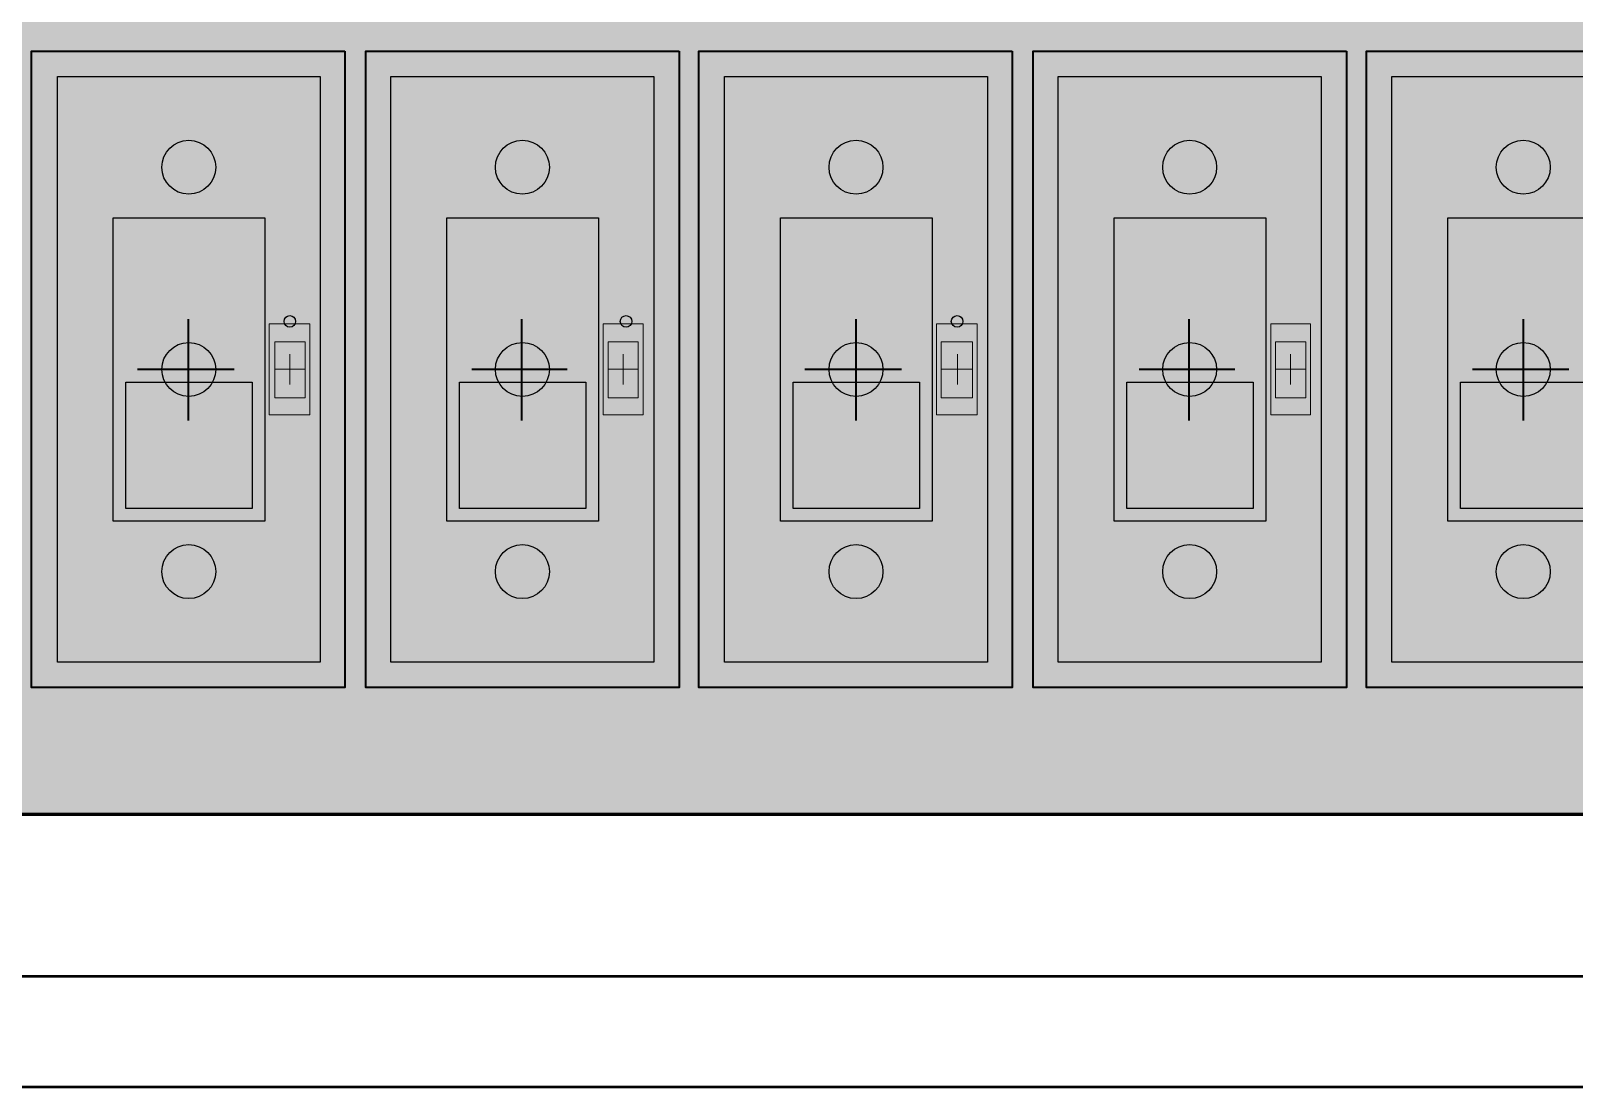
# Model space of a CAD drawing. Header units: metres. Extents: x 18 to 150, y 19 to 107.
# Drawn here: x 40.28 to 70.81, y 20 to 40.9 of the extents above; entities that cross this region are included whole.
import ezdxf

# ---------------------------------------------------------------- set-up
doc = ezdxf.new("R2010")
doc.units = ezdxf.units.M
for name, color, linetype in [('Mechanical1', 6, 'Continuous'), ('PadHoleLayer', 156, 'Continuous'), ('PDF_Geometry', 6, 'Continuous'), ('SWITCH_BASE', 251, 'Continuous'), ('Switches', 250, 'Continuous'), ('ViaHoleLayer', 16, 'Continuous')]:
    doc.layers.add(name, color=color, linetype=linetype)
doc.layers.add('METAL', color=7, linetype='Continuous', lineweight=0, true_color=0xc1c6c8)
doc.layers.add('PCB', color=7, linetype='Continuous', true_color=0x1d428a)
doc.layers.add('PCB_OUTLINE', color=7, linetype='Continuous', true_color=0x002677)

# ---------------------------------------------------------------- blocks, each defined once
blk = doc.blocks.new('*U6')
at = {"layer": 'METAL', "true_color": 0x000000}
h = blk.add_hatch(color=18, dxfattribs=at)
h.dxf.hatch_style = 1
h.paths.add_polyline_path([(-1.242874578409896, -0.2521824579563514), (1.257125421590104, -0.2521824579563514), (1.257125421590104, -2.752182457956351), (-1.242874578409896, -2.752182457956351)])
at = {"layer": 'SWITCH_BASE', "true_color": 0x0d0d0d}
h = blk.add_hatch(color=28, dxfattribs=at)
h.dxf.hatch_style = 1
h.paths.add_polyline_path([(-2.599467704578529, 5.792650960968629), (2.599467704578529, 5.792650960968629), (2.599467704578529, -5.792650960968636), (-2.599467704578529, -5.792650960968636)])
at = {"layer": 'Switches', "true_color": 0x404040}
h = blk.add_hatch(color=250, dxfattribs=at)
h.dxf.hatch_style = 1
h.paths.add_polyline_path([(-1.492874578409896, 2.997817542043649), (1.507125421590104, 2.997817542043649), (1.507125421590104, -3.002182457956351), (-1.492874578409896, -3.002182457956351)])
at = {"layer": 'METAL'}
blk.add_lwpolyline([(1.257125421590104, -2.752182457956351), (1.257125421590104, -0.2521824579563514), (-1.242874578409896, -0.2521824579563514), (-1.242874578409896, -2.752182457956351)], close=True, dxfattribs=at)
at = {"layer": 'Switches'}
for points in [[(-2.599467704578529, 5.792650960968629), (2.599467704578529, 5.792650960968629), (2.599467704578529, -5.792650960968636), (-2.599467704578529, -5.792650960968636)], [(-1.492874578409896, 2.997817542043649), (1.507125421590104, 2.997817542043649), (1.507125421590104, -3.002182457956351), (-1.492874578409896, -3.002182457956351)], [(-1.242874578409896, -0.2521824579563514), (1.257125421590104, -0.2521824579563514), (1.257125421590104, -2.752182457956351), (-1.242874578409896, -2.752182457956351)], [(-1.242874578409896, -0.2521824579563514), (1.257125421590104, -0.2521824579563514), (1.257125421590104, -2.752182457956351), (-1.242874578409896, -2.752182457956351)]]:
    blk.add_lwpolyline(points, close=True, dxfattribs=at)

msp = doc.modelspace()

# ---------------------------------------------------------------- hatches: boundary and pattern name
at = {"layer": 'PCB'}
h = msp.add_hatch(color=256, dxfattribs=at)
h.dxf.hatch_style = 1
h.paths.add_polyline_path([(25.4, 96.52), (147.32, 96.52), (147.32, 25.4), (25.4, 25.4)])
edge = h.paths.add_edge_path(flags=16)
edge.add_arc((29.21, 92.71), 1.828799999999999, 0, 360)
edge = h.paths.add_edge_path(flags=16)
edge.add_arc((29.21, 29.21), 1.828799999999999, 0, 360)
edge = h.paths.add_edge_path(flags=16)
edge.add_arc((143.51, 29.21), 1.828799999999994, 0, 360)
edge = h.paths.add_edge_path(flags=16)
edge.add_arc((143.51, 92.71), 1.828800000000002, 0, 360)

# ---------------------------------------------------------------- linework, layer by layer
at = {"layer": 'Mechanical1'}
for p, q in [((25.4, 25.4), (147.32, 25.4)), ((25.4, 22.19999878), (79.57951318, 22.19999878)), ((25.4, 20.00000064), (81.48451318, 20.00000064))]:
    msp.add_line(p, q, dxfattribs=at)
at = {"layer": 'PadHoleLayer'}
for centre, radius in [((43.39999956, 38.19999979999999), 0.53350033), ((49.99999905999999, 38.19999979999999), 0.53350033), ((56.60000109999999, 38.19999979999999), 0.53350033), ((63.2000006, 38.19999979999999), 0.53350033), ((69.80000009999999, 38.19999979999999), 0.53350033), ((43.39999956, 34.20000018), 0.5334), ((49.99999905999999, 34.20000018), 0.5334), ((56.60000109999999, 34.20000018), 0.5334), ((63.2000006, 34.20000018), 0.5334), ((69.80000009999999, 34.20000018), 0.5334), ((43.39999956, 30.20000056), 0.5334), ((49.99999905999999, 30.20000056), 0.5334), ((56.60000109999999, 30.20000056), 0.5334), ((63.2000006, 30.20000056), 0.5334), ((69.80000009999999, 30.20000056), 0.5334)]:
    msp.add_circle(centre, radius, dxfattribs=at)
at = {"layer": 'PCB_OUTLINE'}
msp.add_lwpolyline([(25.4, 96.52), (147.32, 96.52), (147.32, 25.4), (25.4, 25.4)], close=True, dxfattribs=at)
at = {"layer": 'PDF_Geometry', "lineweight": 40}
for points in [[(147.3200749125115, 96.49203578375038), (147.3200749125115, 25.40006242709292), (25.40000000000001, 25.40006242709292), (25.40000000000001, 96.49203578375038)], [(46.48783451413321, 40.49493348227361), (46.48783451413321, 27.90963156033635), (40.28882419246471, 27.90963156033635), (40.28882419246471, 40.49493348227361)], [(46.48783451413321, 40.49493348227361), (46.48783451413321, 27.90963156033635), (40.28882419246471, 27.90963156033635), (40.28882419246471, 40.49493348227361)], [(53.09886364872229, 40.49493348227361), (53.09886364872229, 27.90963156033635), (46.89985332705378, 27.90963156033635), (46.89985332705378, 40.49493348227361)], [(53.09886364872229, 40.49493348227361), (53.09886364872229, 27.90963156033635), (46.89985332705378, 27.90963156033635), (46.89985332705378, 40.49493348227361)], [(59.69116465545132, 40.49493348227361), (59.69116465545132, 27.90963156033635), (53.49215433378282, 27.90963156033635), (53.49215433378282, 40.49493348227361)], [(59.69116465545132, 40.49493348227361), (59.69116465545132, 27.90963156033635), (53.49215433378282, 27.90963156033635), (53.49215433378282, 40.49493348227361)], [(66.30219379004039, 40.49493348227361), (66.30219379004039, 27.90963156033635), (60.1031834683719, 27.90963156033635), (60.1031834683719, 40.49493348227361)], [(66.30219379004039, 40.49493348227361), (66.30219379004039, 27.90963156033635), (60.1031834683719, 27.90963156033635), (60.1031834683719, 40.49493348227361)], [(72.89449479676944, 40.49493348227361), (72.89449479676944, 27.90963156033635), (66.69548447510093, 27.90963156033635), (66.69548447510093, 40.49493348227361)], [(72.89449479676944, 40.49493348227361), (72.89449479676944, 27.90963156033635), (66.69548447510093, 27.90963156033635), (66.69548447510093, 40.49493348227361)]]:
    msp.add_lwpolyline(points, close=True, dxfattribs=at)
for points in [[(43.39769341722897, 33.1909636168636), (43.39769341722897, 35.19487329788635)], [(49.98999442395801, 33.1909636168636), (49.98999442395801, 35.19487329788635)], [(56.60102355854708, 33.1909636168636), (56.60102355854708, 35.19487329788635)], [(63.19332456527613, 33.1909636168636), (63.19332456527613, 35.19487329788635)], [(69.8043536998652, 33.1909636168636), (69.8043536998652, 35.19487329788635)], [(42.38637451278758, 34.20228252130498), (44.29664355451021, 34.20228252130498)], [(48.99740364737666, 34.20228252130498), (50.88894456123926, 34.20228252130498)], [(55.5897046541057, 34.20228252130498), (57.49997369582832, 34.20228252130498)], [(62.20073378869476, 34.20228252130498), (64.09227470255736, 34.20228252130498)], [(68.79303479542381, 34.20228252130498), (70.70330383714644, 34.20228252130498)]]:
    msp.add_lwpolyline(points, dxfattribs=at)
at = {"layer": 'PDF_Geometry', "lineweight": 20}
for points in [[(44.98958428533116, 35.10123265858621), (44.98958428533116, 33.30333238402375), (45.79489378331226, 33.30333238402375), (45.79489378331226, 35.10123265858621)], [(51.60061341992022, 35.10123265858621), (51.60061341992022, 33.30333238402375), (52.38719479004131, 33.30333238402375), (52.38719479004131, 35.10123265858621)], [(58.99822392463037, 35.10123265858621), (58.99822392463037, 33.30333238402375), (58.19291442664927, 33.30333238402375), (58.19291442664927, 35.10123265858621)], [(65.59052493135941, 35.10123265858621), (65.59052493135941, 33.30333238402375), (64.80394356123834, 33.30333238402375), (64.80394356123834, 35.10123265858621)], [(45.10195305249131, 34.74539822924572), (45.10195305249131, 33.64043868550421), (45.70125314401213, 33.64043868550421), (45.70125314401213, 34.74539822924572)], [(51.69425405922036, 34.74539822924572), (51.69425405922036, 33.64043868550421), (52.29355415074117, 33.64043868550421), (52.29355415074117, 34.74539822924572)], [(58.90458328533025, 34.74539822924572), (58.90458328533025, 33.64043868550421), (58.2865550659494, 33.64043868550421), (58.2865550659494, 34.74539822924572)], [(65.49688429205929, 34.74539822924572), (65.49688429205929, 33.64043868550421), (64.89758420053846, 33.64043868550421), (64.89758420053846, 34.74539822924572)]]:
    msp.add_lwpolyline(points, close=True, dxfattribs=at)
for points in [[(45.40160309825173, 33.90263247554458), (45.40160309825173, 34.5019325670654)], [(51.99390410498077, 33.90263247554458), (51.99390410498077, 34.5019325670654)], [(58.60493323956983, 33.90263247554458), (58.60493323956983, 34.5019325670654)], [(65.19723424629888, 33.90263247554458), (65.19723424629888, 34.5019325670654)], [(45.10195305249131, 34.20228252130498), (45.70125314401213, 34.20228252130498)], [(51.69425405922036, 34.20228252130498), (52.29355415074117, 34.20228252130498)], [(58.2865550659494, 34.20228252130498), (58.90458328533025, 34.20228252130498)], [(64.89758420053846, 34.20228252130498), (65.49688429205929, 34.20228252130498)]]:
    msp.add_lwpolyline(points, dxfattribs=at)
at = {"layer": 'PDF_Geometry', "lineweight": 60}
msp.add_lwpolyline([(25.40000000000001, 25.40006242709292), (134.6224042234141, 25.40006242709292)], dxfattribs=at)
at = {"layer": 'PDF_Geometry', "lineweight": 50}
for points in [[(25.40000000000001, 22.19755256302852), (79.5804364427986, 22.19755256302852)], [(25.40000000000001, 20.00636160340552), (81.4719773566612, 20.00636160340552)]]:
    msp.add_lwpolyline(points, dxfattribs=at)
at = {"layer": 'ViaHoleLayer'}
for centre in [(45.40000063999999, 35.15000082), (52.05000004, 35.15000082), (58.59999963999999, 35.15000082)]:
    msp.add_circle(centre, 0.1143, dxfattribs=at)

# ---------------------------------------------------------------- block references
at = {"layer": 'Switches'}
for p in [(43.39999956, 34.20000018), (49.99999905999999, 34.20000018), (56.60000109999999, 34.20000018), (63.20000060000001, 34.20000018), (69.80000009999999, 34.20000018)]:
    msp.add_blockref('*U6', p, dxfattribs=at)

doc.saveas('drawing.dxf')
